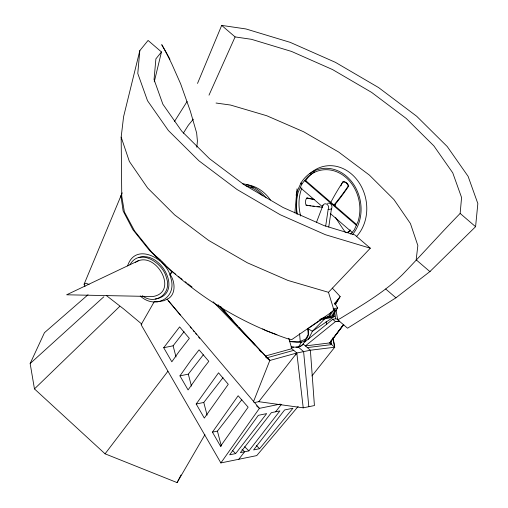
<?xml version="1.0" encoding="UTF-8"?>
<svg xmlns="http://www.w3.org/2000/svg" width="508" height="508" viewBox="0 0 508 508"><rect width="100%" height="100%" fill="white"/><g stroke="black" fill="none" stroke-linecap="round" stroke-linejoin="round"><path stroke-width="0.76" d="M296.399 213.989L297.028 188.805L294.875 212.896M139.814 50.641L137.782 73.489L147.517 100.724L168.37 130.499L198.907 160.782L237.058 189.516L280.219 214.732L325.444 234.715L370.307 248.202L328.479 292.31L287.985 280.448L247.313 262.776L208.655 240.417L174.644 214.903L147.593 187.96L129.356 161.436L121.164 137.128L123.59 116.694L139.814 50.641L148.076 40.443L161.474 51.956L154.254 81.839M336.036 309.905L337.674 319.735L340.22 318.535C361.81 305.308 383.902 292.544 402.247 274.841C421.761 254.635 440.449 233.515 460.153 213.436L461.575 197.523L452.749 172.847L433.857 145.872L406.19 118.434L371.621 92.399L332.524 69.558L291.554 51.448L251.504 39.319L235.096 36.913L221.691 25.4L197.517 83.426M325.691 226.06L328.13 209.607A3.632 3.067 78.9 0 0 327.298 204.534A3.632 3.067 78.9 0 0 323.005 205.188L322.599 206.248M328.752 226.981L331.419 208.959A3.632 3.067 78.9 0 0 331.191 204.559A3.632 3.067 78.9 0 0 327.508 203.41M196.812 147.25L197.421 141.04L196.64 132.963L190.329 111.119L180.645 83.864L171.825 63.964A301.447 253.987 81.2 0 0 161.734 44.672A301.447 254.895 76.6 0 1 169.964 59.328M304.813 342.005L305.149 340.633M122.206 192.824L84.099 284.194L85.014 286.417M316.414 222.523L323.005 205.188M253.314 402.12L269.805 360.477L296.818 353.003L310.388 350.228L334.709 347.218L333.013 337.445M127.597 265.919C135.579 241.052 167.57 259.271 170.758 277.724C177.533 298.158 155.048 309.804 140.227 295.961M129.959 264.814C139.662 247.11 163.557 263.385 166.491 278.066C172.276 293.414 155.175 305.854 142.342 295.758M208.998 95.155L235.096 36.913M352.609 234.442A38.773 32.734 78.9 0 0 348.551 178.162A38.773 32.734 78.9 0 0 300.958 182.988L297.047 191.643A38.773 32.734 78.9 0 0 296.094 195.275M350.704 234.194L354.286 229.819L358.057 221.482A37.351 31.534 78.9 0 0 346.132 177.648A37.351 31.534 78.9 0 0 307.505 177.089L301.955 183.858L298.183 192.195A37.351 31.534 78.9 0 0 297.447 214.179M204.934 434.67L177.095 482.6L105.073 453.822L34.461 388.912L30.156 363.544L44.456 332.683L88.055 294.723M308.419 339.401L312.382 331.28L324.568 318.941M169.837 275.171L171.621 271.64L163.081 263.449M177.095 482.6L181.026 474.986M295.612 354.997L296.818 353.003L291.821 348.704L288.76 338.265M300.184 341.198L301.384 342.233L298.406 347.161L291.097 347.104M334.41 304L335.166 302.755M335.147 304.635L338.919 298.387L334.728 303.765M335.159 304.832L340.157 296.57A162.357 63.722 31.2 0 0 332.232 288.087M328.2 317.049L331.33 311.874M329.33 316.827L333.248 310.356M340.157 296.57L334.893 303.314L337.63 307.931L331.864 317.468L319.253 319.938M174.498 121.444L187.109 101.467M295.993 347.104C299.212 347.212 302.685 345.472 304.108 342.487L332.753 319.31L335.744 318.802L337.598 319.253M183.299 133.223L188.347 125.216L193.338 119.177M330.632 202.686A236.537 211.811 83.2 0 1 341.541 184.01L343.027 181.75L343.535 181.699A6.077 5.461 84.5 0 1 348.736 186.023A245.351 221.456 85.5 0 1 334.289 205.435M341.541 184.01L342.754 182.162M280.302 404.089L259.429 408.349L167.107 299.307C176.162 295.161 175.355 281.896 170.313 274.758L172.091 271.545L175.666 274.314M343.268 182.105L343.535 181.699M163.709 347.72L179.616 326.898L189.351 338.379L179.076 351.542L171.831 361.791L163.709 347.72L173.101 345.802L184.055 331.673M179.953 375.863L191.116 360.058L199.079 349.86L208.813 361.334L203.162 368.573L188.074 389.934L179.953 375.863L188.316 374.155L203.346 354.775M196.19 404.006L218.542 372.815L228.276 384.296L204.311 418.078L196.19 404.006L203.771 402.457L223.018 377.641M212.433 432.149L238.15 395.745L248.139 407.175L220.548 446.221L212.433 432.149L217.43 431.127L241.833 399.663M167.278 299.053L164.065 300.673L157.62 301.771L154.318 301.561L141.103 324.695L220.872 462.928L259.429 408.349L256.521 405.854M332.753 319.31L335.432 321.615L339.357 321.177L335.432 321.615L305.391 345.929L329.711 342.919L343.427 324.707M311.925 375.958L334.709 347.218L329.711 342.919L342.894 325.393M105.073 453.822L167.907 371.24M329.711 342.919L343.814 324.656M235.649 453.593L266.656 413.62L258.337 415.315L229.667 454.812L235.649 453.593L232.493 450.482M238.804 459.264L244.627 451.758L241.992 449.167M275.634 411.785L281.369 404.387M248.882 450.888L279.889 410.915L271.38 412.655L240.373 452.628L248.882 450.888L244.666 446.742M254.457 402.558L258.762 401.682L296.818 353.003L303.225 407.841L314.42 405.555L310.388 350.228L303.168 344.018M161.474 51.956L155.893 58.852L154.051 79.546L162.871 104.216L181.762 131.197L209.436 158.636L243.999 184.664L283.102 207.512L324.072 225.615L354.87 234.944L370.307 248.202M337.674 319.735L347.548 328.212L395.948 297.815L429.882 271.589L475.583 226.695L477.844 203.581L468.103 176.339L447.25 146.564L416.712 116.281L378.562 87.554L335.401 62.338L290.176 42.348L245.961 28.956L221.691 25.4M259.588 448.697L292.938 408.248L284.613 409.95L253.606 449.923L259.588 448.697L256.432 445.592M298.139 406.47L256.743 455.6L220.872 462.928M430.092 271.348L429.882 271.589L416.166 259.804L417.855 245.574L410.432 223.552L393.91 199.517L369.405 175.108L338.588 151.987L303.562 131.737L266.719 115.729L230.569 105.054L216.046 103.029M34.461 388.912L119.691 306.426M30.156 363.544L103.873 296.755M303.339 344.265L301.085 346.018L298.094 347.218M276.943 334.702L265.614 330.498L262.668 328.879M321.697 319.278L307.956 328.689L312.382 331.28L334.22 316.611L333.826 313.525M135.401 262.388C155.048 249.034 179.902 292.119 152.87 296.532L66.637 294.792L138.798 260.528M84.099 284.194L86.068 283.191L89.065 284.524M289.49 341.084L292.462 341.655L300.234 341.408L305.6 339.077L308.191 334.829L307.823 328.949M265.557 355.975L291.821 348.704M293.751 350.361L266.738 357.842L265.69 356.705M220.548 446.221L221.336 446.056M328.13 209.607L331.419 208.959M333.038 308.832L337.63 307.931M333.267 310.197L335.451 309.772L331.146 316.89L320.618 318.954M138.976 257.493C161.436 250.088 184.258 294.411 155.213 299.028M307.321 347.593L331.641 344.583L331.025 340.747M343.027 181.75A6.077 5.461 84.5 0 1 348.228 186.068L348.736 186.023M322.586 207.245A236.537 188.195 86 0 1 308.35 205.549L306.102 205.156A6.077 4.788 86.2 0 1 306.711 198.088L307.429 198.037A245.351 191.592 86.4 0 1 314.192 199.396M306.102 205.156L307.213 205.181M301.384 342.233L297.224 342.43L289.528 341.503M291.37 346.945L293.726 347.123M258.762 401.682L303.225 407.841M332.219 315.449L334.22 316.611M178.638 276.619L179.826 277.539M182.201 279.381L180.423 278.003L180.531 278.568M185.191 281.705L186.436 282.67M187.687 283.642L192.049 287.026M106.47 295.631L123.634 308.928L141.84 324.123M156.458 256.673L160.896 260.426L165.329 265.157M460.153 213.436L475.583 226.695M385.718 289.02L395.948 297.815M335.744 318.802L334.607 311.817M298.215 346.983L303.606 351.612L308.82 406.698M265.773 357.01L269.805 360.477L218.059 304.94M356.622 224.568L305.479 180.442L304.616 180.613L356.356 225.254M300.819 183.286L301.822 184.15M300.26 187.598L322.567 206.845M330.251 213.474L352.177 232.391M299.879 341.255L301.073 342.29C307.41 341.122 310.115 333.889 307.569 328.346M300.958 182.988L301.955 183.858M160.338 260.388L151.555 251.987L134.537 230.905L124.377 211.893L121.761 196.247L121.164 137.128M161.449 261.449C197.098 296.012 240.551 322.764 287.591 338.722L291.744 339.617L334.048 310.458L328.479 292.31M157.385 257.994L149.409 250.349L132.88 229.66L123.139 210.985L120.872 195.586M213.15 301.777L269.805 360.477M220.548 306.68L237.115 325.628M238.716 327.343L251.181 340.874M217.989 304.927L236.62 325.152M249.987 339.655L255.334 345.459M259.429 349.904L260.471 351.041M252.66 342.5L253.994 343.98M168.516 300.882L180.34 314.998M259.175 349.828L261.125 352.069M220.682 306.654L233.947 322.25M329.984 342.621L331.641 344.583M190.252 326.981L191.243 328.181M193.224 330.568L194.208 331.762M195.694 333.559L196.685 334.753M198.66 337.141L199.65 338.334M217.43 431.127L221.139 445.313M203.771 402.457L207.093 415.15M188.316 374.155L191.44 386.099M173.101 345.802L176.028 356.997M333.019 338.722L334.709 347.218M326.13 321.634L326.631 324.663M299.568 333.654L300.234 341.408M246.393 184.664A38.773 32.734 78.9 0 1 270.427 199.962M245.967 185.776A39.141 33.045 78.9 0 1 262.712 195.847M250.85 186.95A37.351 31.534 78.9 0 1 253.079 187.674M242.411 183.725A40.564 34.246 78.9 0 1 266.033 197.809M322.802 318.522A1.492 0.584 31.2 0 1 322.269 318.478M350.107 229.781A6.077 5.296 71.8 0 1 346.208 232.702M350.056 230.613A6.077 5.296 71.8 0 1 347.301 232.429M345.364 232.321A236.639 206.648 70.4 0 1 335.591 217.488M307.111 198.52A6.077 4.788 86.2 0 1 307.429 198.037M306.711 198.088A245.453 191.77 86.4 0 1 314.09 199.65M319.589 206.775A236.639 188.182 86 0 1 317.106 206.534M314.63 206.261A236.639 188.182 86 0 1 312.776 206.026M310.915 205.765A236.639 188.182 86 0 1 309.061 205.486M348.228 186.068A245.453 221.507 85.5 0 1 333.654 205.372M340.868 185.858A236.639 211.957 83.2 0 1 341.655 184.601M334.988 204.426A3.238 2.73 78.9 0 1 335.261 206.077M300.717 216.014A39.141 33.045 78.9 0 1 301.904 187.858M305.276 181.286A39.141 33.045 78.9 0 1 314.789 171.653M309.893 173.711A40.564 34.246 78.9 0 1 357.791 180.816A40.564 34.246 78.9 0 1 356.337 236.696M322.669 318.402A1.492 0.584 31.2 0 1 322.415 318.599M330.27 316.154A1.079 0.425 31.2 0 1 330.206 316.757A1.079 0.425 31.2 0 1 328.955 316.205A1.079 0.425 31.2 0 1 329.152 316.973A1.079 0.425 31.2 0 1 327.825 316.427M328.003 316.598A1.079 0.425 31.2 0 1 328.016 317.195A1.079 0.425 31.2 0 1 326.904 316.814A1.079 0.425 31.2 0 1 326.879 317.417A1.079 0.425 31.2 0 1 325.768 317.036M325.857 317.214A1.079 0.425 31.2 0 1 325.666 317.646A1.079 0.425 31.2 0 1 324.637 317.259M324.593 317.265A1.079 0.425 31.2 0 1 324.529 317.868A1.079 0.425 31.2 0 1 323.285 317.316A1.079 0.425 31.2 0 1 323.634 317.989A1.079 0.425 31.2 0 1 322.853 317.97M334.594 309.626A1.079 0.425 31.2 0 1 334.416 309.632M333.635 309.582A1.079 0.425 31.2 0 1 333.458 309.848"/></g></svg>
